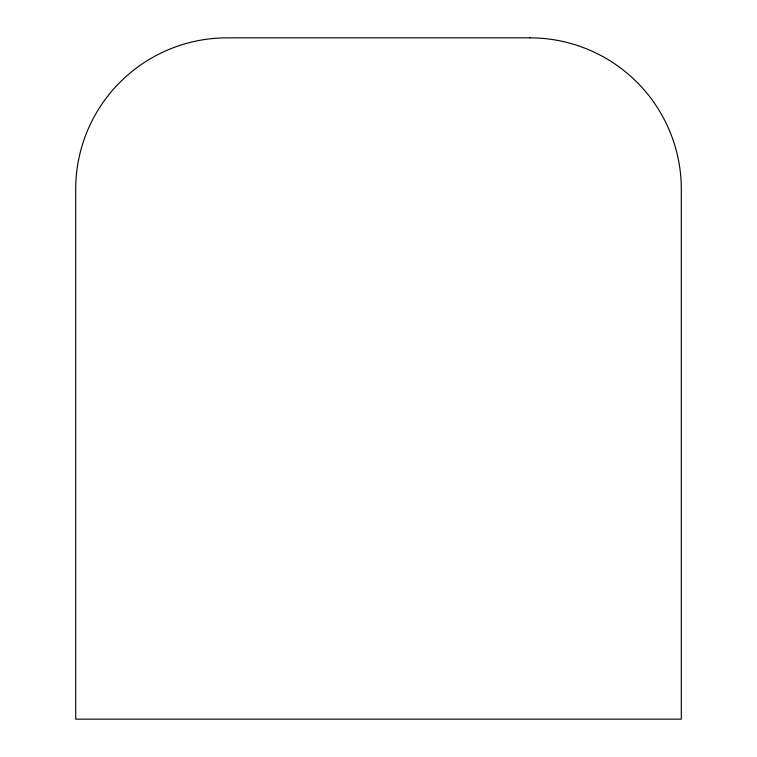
<?xml version="1.0" encoding="UTF-8"?>
<svg xmlns="http://www.w3.org/2000/svg" width="757" height="757" viewBox="0 0 757 757"><rect width="100%" height="100%" fill="white"/><g stroke="black" fill="none" stroke-linecap="round" stroke-linejoin="round"><path stroke-width="1.14" d="M529.9 37.85L227.1 37.85A151.4 151.4 0 0 0 75.7 189.25L75.7 719.15L681.3 719.15L681.3 189.25A151.4 151.4 0 0 0 529.9 37.85"/></g></svg>
